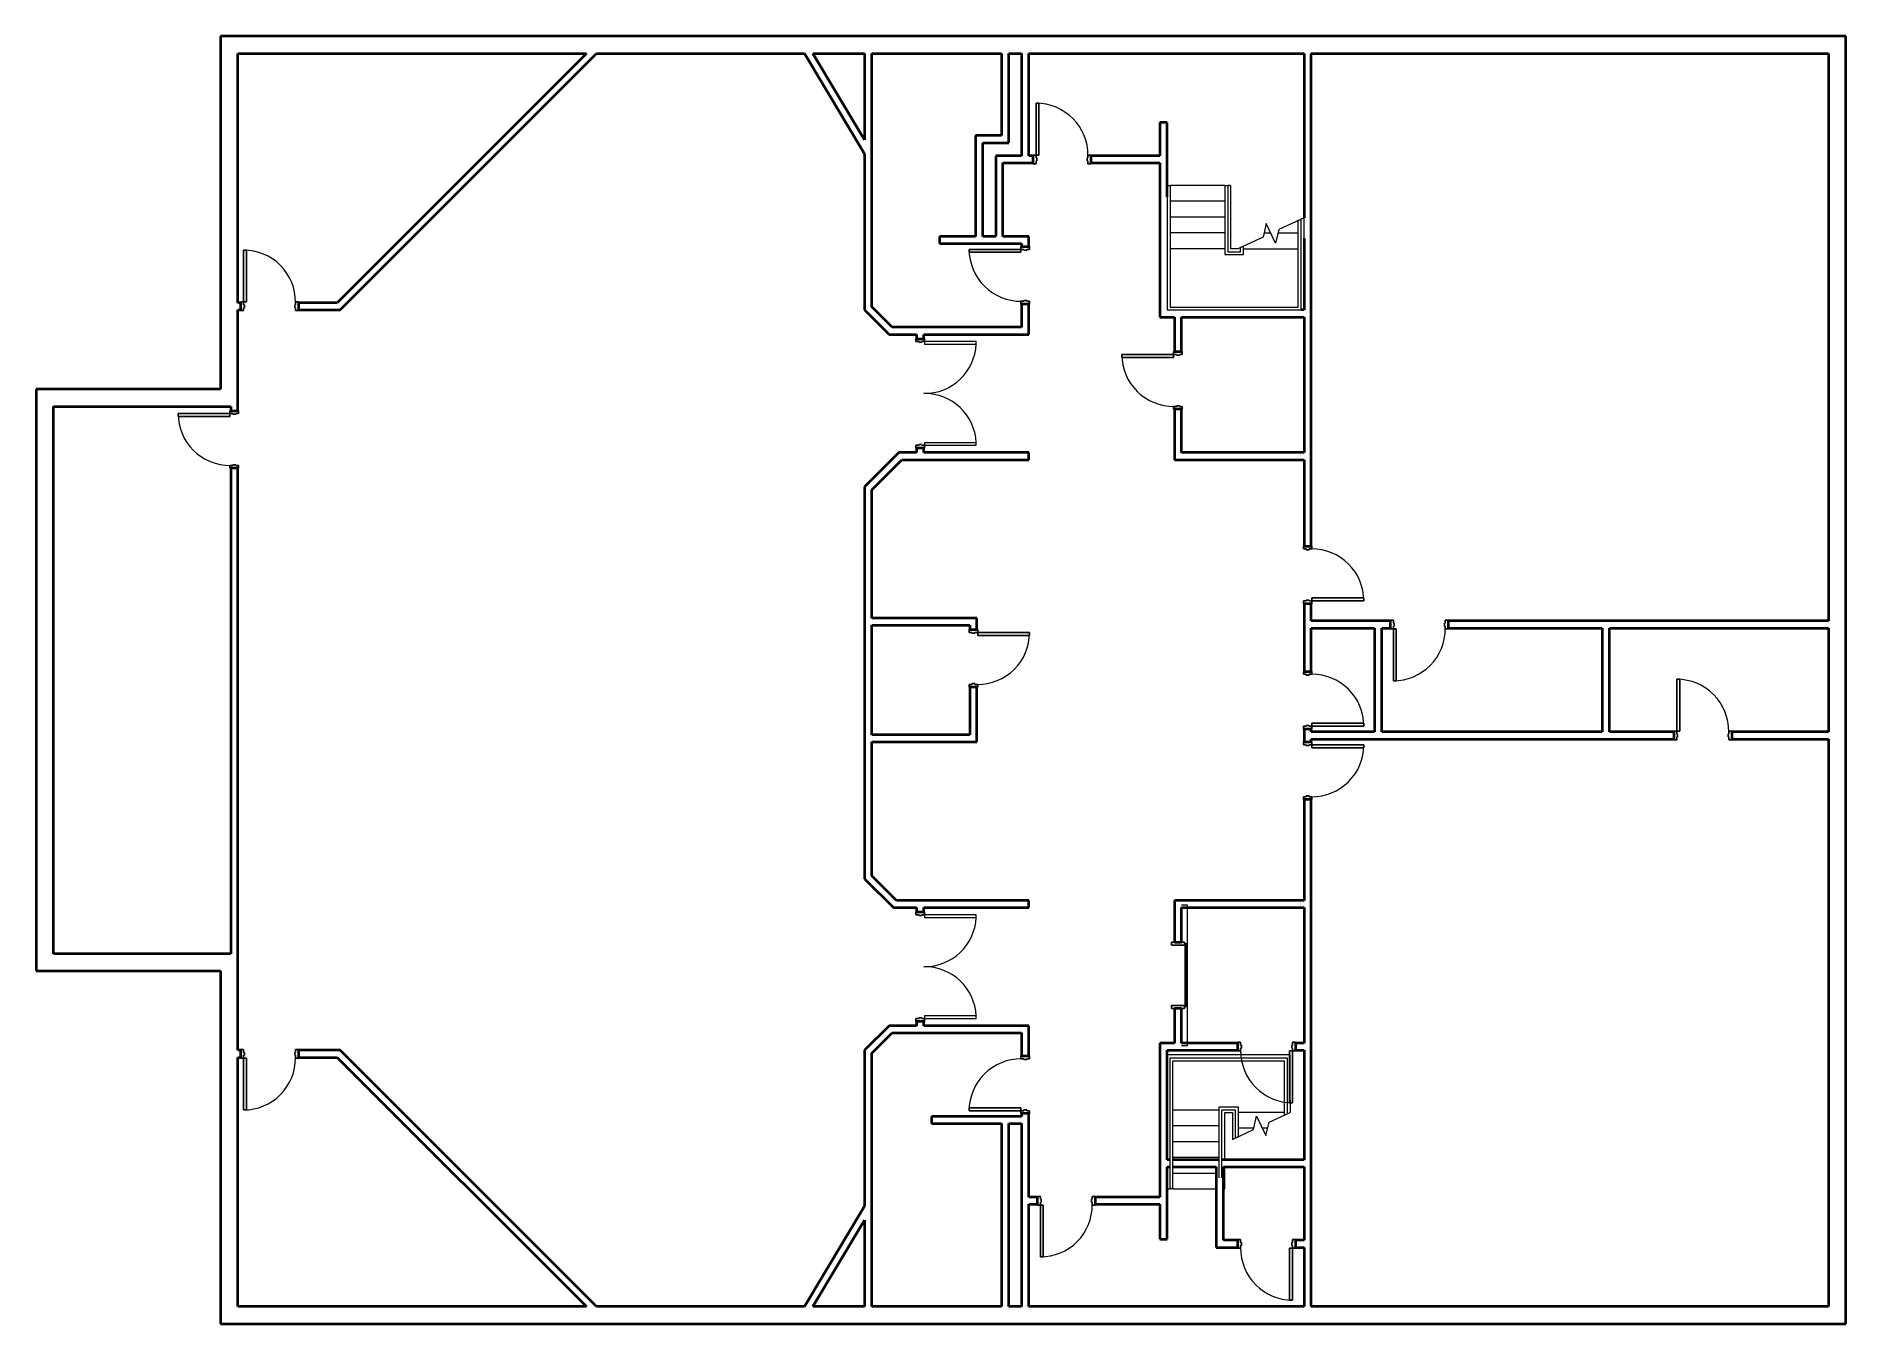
# Model space of a CAD drawing. Header units: inches. Extents: x -21 to 1235, y -934 to -40.
import ezdxf

# ---------------------------------------------------------------- set-up
doc = ezdxf.new("R2010")
doc.units = ezdxf.units.IN
doc.header["$MEASUREMENT"] = 0
for name, color, linetype, lineweight in [('A-DOOR', 31, 'Continuous', 15), ('A-DOOR-FRAM', 31, 'Continuous', 25), ('A-FLOR-HRAL', 11, 'Continuous', 9), ('A-WALL', 113, 'Continuous', 15), ('I-WALL', 2, 'Continuous', 15), ('S-STRS', 31, 'Continuous', 9), ('S-STRS-MBND', 31, 'Continuous', 9)]:
    doc.layers.add(name, color=color, linetype=linetype, lineweight=lineweight)

# ---------------------------------------------------------------- blocks, each defined once
blk = doc.blocks.new('Door-Single_CE_ - WD Door-2_ WD Frame-5155744-BASEMENT Map Export')
at = {"layer": 'A-DOOR'}
for p, q in [((16, -39), (16, -3)), ((16, -3), (18, -3)), ((18, -3), (18, -39)), ((18, -39), (16, -39))]:
    blk.add_line(p, q, dxfattribs=at)
at = {"layer": 'A-DOOR', "lineweight": 25}
for p, q in [((16, -39), (16, -3)), ((18, -3), (16, -3)), ((18, -3), (18, -39)), ((18, -39), (16, -39))]:
    blk.add_line(p, q, dxfattribs=at)
at = {"layer": 'A-DOOR', "lineweight": 9}
blk.add_arc((18, -3), 36, 179.5, 270, dxfattribs=at)
blk.add_arc((18, -3), 36, 179.5, 270, dxfattribs=at)
blk.add_arc((18, -3), 36, 179.5, 270, dxfattribs=at)
blk.add_arc((18, -3), 36, 179.5, 270, dxfattribs=at)
at = {"layer": 'A-DOOR-FRAM'}
for p, q in [((-20, 3), (-18, 3)), ((-20, -3), (-20, 3)), ((-18, 3), (-18, 1)), ((-18, 1), (-17.5, 1)), ((-17.5, 1), (-17.5, -1)), ((17.5, 1), (18, 1)), ((17.5, -1), (17.5, 1)), ((18, 3), (20, 3)), ((18, 1), (18, 3)), ((20, 3), (20, -3)), ((-18, -3), (-20, -3)), ((-18, -1), (-18, -3)), ((-17.5, -1), (-18, -1)), ((18, -1), (17.5, -1)), ((18, -3), (18, -1)), ((20, -3), (18, -3))]:
    blk.add_line(p, q, dxfattribs=at)
blk = doc.blocks.new('Door-Single_CE_ - WD Door-2_ WD Frame-5155742-BASEMENT Map Export')
at = {"layer": 'A-DOOR'}
for p, q in [((18, 39), (16, 39)), ((16, 39), (16, 3)), ((18, 3), (18, 39)), ((16, 3), (18, 3))]:
    blk.add_line(p, q, dxfattribs=at)
at = {"layer": 'A-DOOR', "lineweight": 25}
for p, q in [((18, 39), (16, 39)), ((16, 39), (16, 3)), ((18, 3), (18, 39)), ((18, 3), (16, 3))]:
    blk.add_line(p, q, dxfattribs=at)
at = {"layer": 'A-DOOR', "lineweight": 9}
blk.add_arc((18, 3), 36, 90, 180.5, dxfattribs=at)
blk.add_arc((18, 3), 36, 90, 180.5, dxfattribs=at)
blk.add_arc((18, 3), 36, 90, 180.5, dxfattribs=at)
blk.add_arc((18, 3), 36, 90, 180.5, dxfattribs=at)
at = {"layer": 'A-DOOR-FRAM'}
for p, q in [((-18, 3), (-20, 3)), ((-20, 3), (-20, -3)), ((-18, 1), (-18, 3)), ((-17.5, 1), (-18, 1)), ((-17.5, -1), (-17.5, 1)), ((18, 1), (17.5, 1)), ((17.5, 1), (17.5, -1)), ((20, 3), (18, 3)), ((18, 3), (18, 1)), ((20, -3), (20, 3)), ((-20, -3), (-18, -3)), ((-18, -3), (-18, -1)), ((-18, -1), (-17.5, -1)), ((17.5, -1), (18, -1)), ((18, -1), (18, -3)), ((18, -3), (20, -3))]:
    blk.add_line(p, q, dxfattribs=at)
blk = doc.blocks.new('Door-Single_CE_ - WD Door-2_ WD Frame-V1-BASEMENT Map Export')
at = {"layer": 'A-DOOR'}
for p, q in [((16, -5.9), (16, -3)), ((16, -3), (18, -3)), ((18, -3), (18, -39)), ((18, -39), (16.3, -39))]:
    blk.add_line(p, q, dxfattribs=at)
at = {"layer": 'A-DOOR', "lineweight": 25}
for p, q in [((16, -39), (16, -3)), ((18, -3), (16, -3)), ((18, -3), (18, -39)), ((18, -39), (16, -39))]:
    blk.add_line(p, q, dxfattribs=at)
at = {"layer": 'A-DOOR', "lineweight": 9}
for start, end in [(179.5, 184.5932), (179.5, 184.5932), (179.5, 270), (179.5, 270), (267.2089, 270), (267.2089, 270)]:
    blk.add_arc((18, -3), 36, start, end, dxfattribs=at)
at = {"layer": 'A-DOOR-FRAM'}
for p, q in [((-20, 3), (-18, 3)), ((-20, -3), (-20, 3)), ((-18, 3), (-18, 1)), ((-18, 1), (-17.5, 1)), ((-17.5, 1), (-17.5, -1)), ((17.5, 1), (18, 1)), ((17.5, -1), (17.5, 1)), ((18, 3), (20, 3)), ((18, 1), (18, 3)), ((20, 3), (20, -3)), ((-18, -3), (-20, -3)), ((-18, -1), (-18, -3)), ((-17.5, -1), (-18, -1)), ((18, -1), (17.5, -1)), ((18, -3), (18, -1)), ((20, -3), (18, -3))]:
    blk.add_line(p, q, dxfattribs=at)
blk = doc.blocks.new('Door-Double_CE_ - HM Door-2_ HM Frame-4190290-BASEMENT Map Export')
at = {"layer": 'A-DOOR'}
for p, q in [((-34.25, 39), (-36, 39)), ((-36, 39), (-36, 3)), ((-34.25, 3), (-34.25, 39)), ((36, 39), (34.25, 39)), ((34.25, 39), (34.25, 3)), ((36, 3), (36, 39)), ((-36, 3), (-34.25, 3)), ((34.25, 3), (36, 3))]:
    blk.add_line(p, q, dxfattribs=at)
at = {"layer": 'A-DOOR', "lineweight": 9}
for centre, start, end in [((-36, 3), 359.5, 87.20317), ((36, 3), 92.78611, 180.5)]:
    blk.add_arc(centre, 36, start, end, dxfattribs=at)
at = {"layer": 'A-DOOR-FRAM'}
for p, q in [((-36, 3), (-38, 3)), ((-38, 3), (-38, -3)), ((-36, 1.25), (-36, 3)), ((-35.5, 1.25), (-36, 1.25)), ((-35.5, -0.75), (-35.5, 1.25)), ((36, 1.25), (35.5, 1.25)), ((35.5, 1.25), (35.5, -0.75)), ((38, 3), (36, 3)), ((36, 3), (36, 1.25)), ((38, -3), (38, 3)), ((-38, -3), (-36, -3)), ((-36, -3), (-36, -0.75)), ((-36, -0.75), (-35.5, -0.75)), ((35.5, -0.75), (36, -0.75)), ((36, -0.75), (36, -3)), ((36, -3), (38, -3))]:
    blk.add_line(p, q, dxfattribs=at)
blk = doc.blocks.new('Railing - Railing-5152416-BASEMENT Map Export')
at = {"layer": 'A-FLOR-HRAL'}
for p, q in [((764, -143.8), (766, -143.8)), ((766, -143.8), (766, -187.8)), ((764, -151.6), (764, -187.8)), ((857, -167.3), (855, -168.2)), ((855, -187.8), (855, -168.2)), ((857, -187.8), (857, -167.3)), ((764, -187.8), (764, -230.2)), ((766, -187.8), (766, -228.2)), ((855, -228.2), (855, -187.8)), ((857, -230.2), (857, -187.8)), ((764, -230.2), (857, -230.2)), ((766, -228.2), (855, -228.2))]:
    blk.add_line(p, q, dxfattribs=at)
blk = doc.blocks.new('Railing - Railing-5152420-BASEMENT Map Export')
at = {"layer": 'A-FLOR-HRAL'}
for p, q in [((804, -143.8), (806, -143.8)), ((804, -143.8), (804, -187.8)), ((806, -143.8), (806, -187.8)), ((804, -187.8), (804, -191.8)), ((806, -187.8), (806, -189.8)), ((817, -185.9), (815, -186.9)), ((815, -187.8), (815, -186.9)), ((815, -189.8), (815, -187.8)), ((817, -187.8), (817, -185.9)), ((817, -191.8), (817, -187.8)), ((804, -191.8), (817, -191.8)), ((806, -189.8), (815, -189.8))]:
    blk.add_line(p, q, dxfattribs=at)
blk = doc.blocks.new('Railing - Railing-5154113-BASEMENT Map Export')
at = {"layer": 'A-FLOR-HRAL'}
for p, q in [((800, -783.5), (813.3, -783.5)), ((800, -785.5), (800, -783.5)), ((800, -832.7), (800, -785.5)), ((802, -785.5), (811.3, -785.5)), ((802, -832.7), (802, -785.5)), ((811.3, -785.5), (811.3, -787.4)), ((811.3, -787.4), (811.3, -805.1)), ((813.3, -783.5), (813.3, -787.4)), ((813.3, -787.4), (813.3, -804.2)), ((811.3, -805.1), (813.3, -804.2))]:
    blk.add_line(p, q, dxfattribs=at)
blk = doc.blocks.new('Railing - Railing-5154117-BASEMENT Map Export')
at = {"layer": 'A-FLOR-HRAL'}
for p, q in [((766, -749.5), (847.3, -749.5)), ((766, -785.5), (766, -749.5)), ((768, -751.5), (845.3, -751.5)), ((768, -785.5), (768, -751.5)), ((845.3, -751.5), (845.3, -787.4)), ((847.3, -749.5), (847.3, -787.4)), ((766, -840.5), (766, -785.5)), ((768, -840.5), (768, -785.5)), ((845.3, -787.4), (845.3, -789.3)), ((845.3, -789.3), (847.3, -788.3)), ((847.3, -787.4), (847.3, -788.3)), ((768, -840.5), (766, -840.5))]:
    blk.add_line(p, q, dxfattribs=at)
blk = doc.blocks.new('Elev Dr Ctr Open 1 Speed - 3_-6_ x 7_-0_-5155404-BASEMENT Map Export')
at = {"layer": 'A-DOOR'}
for p, q in [((-21.75, -4.75), (-21.75, -6)), ((0, -4.75), (-21.75, -4.75)), ((-21.75, -6), (0, -6)), ((0, -6), (0, -4.75)), ((21.75, -4.75), (0, -4.75)), ((0, -6), (21.75, -6)), ((21.75, -6), (21.75, -4.75))]:
    blk.add_line(p, q, dxfattribs=at)
at = {"layer": 'A-DOOR-FRAM'}
for p, q in [((-23, 4.5), (-23, -4.5)), ((-21, 4.5), (-23, 4.5)), ((-21, -4.5), (-21, 4.5)), ((21, 4.5), (21, -4.5)), ((23, 4.5), (21, 4.5)), ((23, -4.5), (23, 4.5)), ((-23, -4.5), (-21, -4.5)), ((21, -4.5), (23, -4.5))]:
    blk.add_line(p, q, dxfattribs=at)
at = {"layer": 'A-DOOR-FRAM', "lineweight": 9}
for p, q in [((-48.625, -2.5), (-48.625, -6.5)), ((-48.625, -6.5), (48.625, -6.5)), ((48.625, -6.5), (48.625, -2.5))]:
    blk.add_line(p, q, dxfattribs=at)

msp = doc.modelspace()

# ---------------------------------------------------------------- linework, layer by layer
at = {"layer": 'A-WALL', "lineweight": 40}
for p, q in [((107, -40.2), (107, -285.2)), ((1235, -40.2), (107, -40.2)), ((1235, -934.2), (1235, -40.2)), ((119, -225.2), (119, -52.2)), ((119, -52.2), (360.9, -52.2)), ((368, -52.2), (512.2, -52.2)), ((518, -52.2), (554, -52.2)), ((559, -52.2), (649, -52.2)), ((654, -52.2), (663, -52.2)), ((668, -52.2), (859, -52.2)), ((864, -52.2), (1223, -52.2)), ((1223, -52.2), (1223, -446.2)), ((119, -297.2), (119, -230.2)), ((-21, -285.2), (-21, -689.2)), ((107, -285.2), (-21, -285.2)), ((-9, -677.2), (-9, -297.2)), ((-9, -297.2), (114, -297.2)), ((1223, -451.2), (1223, -523.2)), ((1223, -528.2), (1223, -922.2)), ((114, -677.2), (-9, -677.2)), ((119, -744.2), (119, -677.2)), ((-21, -689.2), (107, -689.2)), ((107, -689.2), (107, -934.2)), ((119, -922.2), (119, -749.2)), ((360.9, -922.2), (119, -922.2)), ((512.2, -922.2), (368, -922.2)), ((554, -922.2), (518, -922.2)), ((649, -922.2), (559, -922.2)), ((663, -922.2), (654, -922.2)), ((859, -922.2), (668, -922.2)), ((1223, -922.2), (864, -922.2)), ((107, -934.2), (1235, -934.2))]:
    msp.add_line(p, q, dxfattribs=at)
at = {"layer": 'I-WALL', "lineweight": 40}
for p, q in [((360.9, -52.2), (187.9, -225.2)), ((190, -230.2), (368, -52.2)), ((512.2, -52.2), (554, -121.8)), ((554, -112.1), (518, -52.2)), ((554, -52.2), (554, -112.1)), ((559, -228.1), (559, -52.2)), ((649, -52.2), (649, -109.2)), ((654, -114.2), (654, -52.2)), ((663, -52.2), (663, -123.2)), ((668, -123.2), (668, -52.2)), ((859, -52.2), (859, -166.3)), ((864, -394.2), (864, -52.2)), ((764, -100.2), (759, -100.2)), ((759, -100.2), (759, -123.2)), ((764, -151.7), (764, -100.2)), ((631, -109.2), (631, -179.2)), ((649, -109.2), (631, -109.2)), ((554, -121.8), (554, -230.2)), ((636, -179.2), (636, -114.2)), ((636, -114.2), (654, -114.2)), ((663, -123.2), (645, -123.2)), ((645, -123.2), (645, -179.2)), ((671, -123.2), (668, -123.2)), ((671, -128.2), (671, -123.2)), ((759, -123.2), (711, -123.2)), ((711, -123.2), (711, -128.2)), ((650, -128.2), (671, -128.2)), ((650, -179.2), (650, -128.2)), ((711, -128.2), (759, -128.2)), ((759, -128.2), (759, -235.2)), ((631, -179.2), (606, -179.2)), ((606, -179.2), (606, -184.2)), ((606, -184.2), (663, -184.2)), ((645, -179.2), (636, -179.2)), ((668, -179.2), (650, -179.2)), ((663, -184.2), (663, -186.2)), ((663, -186.2), (668, -186.2)), ((668, -186.2), (668, -179.2)), ((859, -180.7), (859, -230.2)), ((121, -225.2), (119, -225.2)), ((121, -230.2), (121, -225.2)), ((187.9, -225.2), (161, -225.2)), ((161, -225.2), (161, -230.2)), ((119, -230.2), (121, -230.2)), ((161, -230.2), (190, -230.2)), ((554, -230.2), (571, -247.2)), ((573.1, -242.2), (559, -228.1)), ((663, -226.2), (663, -242.2)), ((668, -226.2), (663, -226.2)), ((668, -247.2), (668, -226.2)), ((759, -235.2), (769, -235.2)), ((769, -235.2), (769, -259.2)), ((774, -235.2), (859, -235.2)), ((774, -259.2), (774, -235.2)), ((859, -230.2), (857, -230.2)), ((859, -235.2), (859, -329.2)), ((571, -247.2), (590, -247.2)), ((663, -242.2), (573.1, -242.2)), ((590, -247.2), (590, -250.2)), ((590, -250.2), (595, -250.2)), ((595, -247.2), (668, -247.2)), ((595, -250.2), (595, -247.2)), ((769, -259.2), (774, -259.2)), ((114, -297.2), (114, -300.2)), ((114, -300.2), (119, -300.2)), ((119, -300.2), (119, -297.2)), ((774, -299.2), (769, -299.2)), ((769, -299.2), (769, -334.2)), ((774, -329.2), (774, -299.2)), ((590, -326.2), (590, -329.2)), ((595, -326.2), (590, -326.2)), ((595, -329.2), (595, -326.2)), ((577.8, -329.2), (554, -353)), ((559, -355.1), (579.9, -334.2)), ((590, -329.2), (577.8, -329.2)), ((579.9, -334.2), (668, -334.2)), ((668, -329.2), (595, -329.2)), ((668, -334.2), (668, -329.2)), ((769, -334.2), (859, -334.2)), ((859, -329.2), (774, -329.2)), ((859, -334.2), (859, -394.2)), ((119, -340.2), (114, -340.2)), ((114, -340.2), (114, -677.2)), ((119, -677.2), (119, -340.2)), ((554, -353), (554, -625.2)), ((559, -444.2), (559, -355.1)), ((859, -394.2), (864, -394.2)), ((864, -434.2), (859, -434.2)), ((859, -434.2), (859, -481.2)), ((864, -446.2), (864, -434.2)), ((632, -444.2), (559, -444.2)), ((559, -525.2), (559, -449.2)), ((559, -449.2), (627, -449.2)), ((627, -449.2), (627, -452.2)), ((632, -452.2), (632, -444.2)), ((919, -446.2), (864, -446.2)), ((864, -451.2), (908, -451.2)), ((864, -481.2), (864, -451.2)), ((908, -451.2), (908, -523.2)), ((913, -451.2), (919, -451.2)), ((913, -523.2), (913, -451.2)), ((919, -451.2), (919, -446.2)), ((1223, -446.2), (959, -446.2)), ((959, -446.2), (959, -451.2)), ((959, -451.2), (1066, -451.2)), ((1066, -451.2), (1066, -523.2)), ((1071, -451.2), (1223, -451.2)), ((1071, -523.2), (1071, -451.2)), ((627, -452.2), (632, -452.2)), ((859, -481.2), (864, -481.2)), ((627, -492.2), (627, -525.2)), ((632, -492.2), (627, -492.2)), ((632, -530.2), (632, -492.2)), ((627, -525.2), (559, -525.2)), ((864, -521.2), (859, -521.2)), ((859, -521.2), (859, -530.2)), ((864, -523.2), (864, -521.2)), ((908, -523.2), (864, -523.2)), ((1066, -523.2), (913, -523.2)), ((1115.8, -523.2), (1071, -523.2)), ((1115.8, -528.2), (1115.8, -523.2)), ((1223, -523.2), (1155.8, -523.2)), ((1155.8, -523.2), (1155.8, -528.2)), ((559, -623.1), (559, -530.2)), ((559, -530.2), (632, -530.2)), ((859, -530.2), (864, -530.2)), ((864, -528.2), (1115.8, -528.2)), ((864, -530.2), (864, -528.2)), ((1155.8, -528.2), (1223, -528.2)), ((864, -570.2), (859, -570.2)), ((859, -570.2), (859, -640.2)), ((864, -922.2), (864, -570.2)), ((554, -625.2), (574, -645.2)), ((576.1, -640.2), (559, -623.1)), ((668, -640.2), (576.1, -640.2)), ((668, -645.2), (668, -640.2)), ((859, -640.2), (769, -640.2)), ((769, -640.2), (769, -669.2)), ((574, -645.2), (590, -645.2)), ((590, -645.2), (590, -648.2)), ((590, -648.2), (595, -648.2)), ((595, -645.2), (668, -645.2)), ((595, -648.2), (595, -645.2)), ((774, -645.2), (859, -645.2)), ((774, -669.2), (774, -645.2)), ((859, -645.2), (859, -739.2)), ((769, -669.2), (774, -669.2)), ((769, -715.2), (769, -739.2)), ((774, -715.2), (769, -715.2)), ((774, -739.2), (774, -715.2)), ((571, -727.2), (554, -744.2)), ((590, -727.2), (571, -727.2)), ((590, -724.2), (590, -727.2)), ((595, -724.2), (590, -724.2)), ((595, -727.2), (595, -724.2)), ((668, -727.2), (595, -727.2)), ((668, -748.2), (668, -727.2)), ((559, -746.2), (573.1, -732.2)), ((573.1, -732.2), (663, -732.2)), ((663, -732.2), (663, -748.2)), ((769, -739.2), (759, -739.2)), ((759, -739.2), (759, -846.2)), ((813, -739.2), (774, -739.2)), ((813, -744.2), (813, -739.2)), ((859, -739.2), (853, -739.2)), ((853, -739.2), (853, -744.2)), ((121, -744.2), (119, -744.2)), ((119, -749.2), (121, -749.2)), ((121, -749.2), (121, -744.2)), ((190, -744.2), (161, -744.2)), ((161, -744.2), (161, -749.2)), ((161, -749.2), (187.9, -749.2)), ((187.9, -749.2), (360.9, -922.2)), ((368, -922.2), (190, -744.2)), ((554, -744.2), (554, -852.5)), ((559, -922.2), (559, -746.2)), ((663, -748.2), (668, -748.2)), ((764, -744.2), (813, -744.2)), ((764, -820.2), (764, -744.2)), ((853, -744.2), (859, -744.2)), ((859, -744.2), (859, -820.2)), ((663, -790.2), (600.4, -790.2)), ((600.4, -790.2), (600.4, -795.2)), ((668, -788.2), (663, -788.2)), ((663, -788.2), (663, -790.2)), ((668, -846.2), (668, -788.2)), ((600.4, -795.2), (649, -795.2)), ((649, -795.2), (649, -922.2)), ((654, -795.2), (663, -795.2)), ((654, -922.2), (654, -795.2)), ((663, -795.2), (663, -922.2)), ((766, -820.2), (764, -820.2)), ((764, -875.5), (764, -825.2)), ((764, -825.2), (766, -825.2)), ((800, -820.2), (768, -820.2)), ((768, -825.2), (798, -825.2)), ((798, -825.2), (798, -881.2)), ((859, -820.2), (802, -820.2)), ((803, -825.2), (859, -825.2)), ((803, -876.2), (803, -825.2)), ((859, -825.2), (859, -876.2)), ((554, -852.5), (512.2, -922.2)), ((674, -846.2), (668, -846.2)), ((668, -922.2), (668, -851.2)), ((668, -851.2), (674, -851.2)), ((674, -851.2), (674, -846.2)), ((759, -846.2), (714, -846.2)), ((714, -846.2), (714, -851.2)), ((714, -851.2), (759, -851.2)), ((759, -851.2), (759, -875.5)), ((518, -922.2), (554, -862.3)), ((554, -862.3), (554, -922.2)), ((759, -875.5), (764, -875.5)), ((813, -876.2), (803, -876.2)), ((813, -881.2), (813, -876.2)), ((859, -876.2), (853, -876.2)), ((853, -876.2), (853, -881.2)), ((798, -881.2), (813, -881.2)), ((853, -881.2), (859, -881.2)), ((859, -881.2), (859, -922.2))]:
    msp.add_line(p, q, dxfattribs=at)
at = {"layer": 'S-STRS'}
for p, q in [((804, -143.8), (766, -143.8)), ((808, -143.8), (806, -143.8)), ((808, -143.8), (808, -187.8)), ((804, -154.8), (766, -154.8)), ((804, -165.8), (766, -165.8)), ((859, -180.7), (859, -166.3)), ((804, -176.8), (766, -176.8)), ((804, -187.8), (766, -187.8)), ((813, -187.8), (808, -187.8)), ((817, -187.8), (855, -187.8)), ((831.3, -176.8), (835.9, -176.8)), ((840.9, -176.8), (855, -176.8)), ((849.3, -747.5), (764, -747.5)), ((849.3, -778.8), (849.3, -747.5)), ((768, -785.5), (800, -785.5)), ((804, -787.5), (809.3, -787.5)), ((804, -820.2), (804, -787.5)), ((809.3, -787.5), (809.3, -806.1)), ((845.3, -787.4), (813.3, -787.4)), ((849.3, -778.8), (849.3, -787.4)), ((768, -796.5), (800, -796.5)), ((824, -798.4), (813.3, -798.4)), ((833.7, -798.4), (830, -798.4)), ((768, -807.5), (800, -807.5)), ((768, -818.5), (800, -818.5)), ((804, -840.5), (804, -825.2)), ((764, -840.5), (766, -840.5)), ((768, -829.5), (798, -829.5)), ((768, -840.5), (798, -840.5)), ((803, -840.5), (804, -840.5))]:
    msp.add_line(p, q, dxfattribs=at)
at = {"layer": 'S-STRS-MBND'}
for p, q in [((832.8, -170.3), (830.6, -179.6)), ((839.2, -183.9), (832.8, -170.3)), ((841.5, -174.5), (839.2, -183.9)), ((859, -166.3), (841.5, -174.5)), ((830.6, -179.6), (813, -187.8)), ((823.8, -799.3), (826.1, -789.9)), ((826.1, -789.9), (832.4, -803.5)), ((834.7, -794.2), (849.3, -787.4)), ((809.3, -806.1), (823.8, -799.3)), ((832.4, -803.5), (834.7, -794.2))]:
    msp.add_line(p, q, dxfattribs=at)

# ---------------------------------------------------------------- block references
at = {"layer": 'A-DOOR', "lineweight": 9}
for name, p, rotation in [('Door-Single_CE_ - WD Door-2_ WD Frame-5155744-BASEMENT Map Export', (691, -125.7), 180), ('Door-Single_CE_ - WD Door-2_ WD Frame-5155742-BASEMENT Map Export', (665.5, -206.2), 89.99999999999982), ('Door-Single_CE_ - WD Door-2_ WD Frame-5155744-BASEMENT Map Export', (141, -227.7), 180), ('Door-Single_CE_ - WD Door-2_ WD Frame-5155742-BASEMENT Map Export', (771.5, -279.2), 89.99999999999962), ('Door-Single_CE_ - WD Door-2_ WD Frame-5155742-BASEMENT Map Export', (116.5, -320.2), 89.99999999999962), ('Door-Single_CE_ - WD Door-2_ WD Frame-5155742-BASEMENT Map Export', (861.5, -414.2), 269.9999999999996), ('Door-Single_CE_ - WD Door-2_ WD Frame-5155742-BASEMENT Map Export', (939, -448.7), 180), ('Door-Single_CE_ - WD Door-2_ WD Frame-5155744-BASEMENT Map Export', (629.5, -472.2), 89.99999999999982), ('Door-Single_CE_ - WD Door-2_ WD Frame-5155742-BASEMENT Map Export', (861.5, -501.2), 269.9999999999996), ('Door-Single_CE_ - WD Door-2_ WD Frame-5155744-BASEMENT Map Export', (1135.8, -525.7), 180), ('Door-Single_CE_ - WD Door-2_ WD Frame-5155744-BASEMENT Map Export', (861.5, -550.2), 89.99999999999962), ('Door-Single_CE_ - WD Door-2_ WD Frame-5155742-BASEMENT Map Export', (141, -746.7), 180), ('Door-Single_CE_ - WD Door-2_ WD Frame-5155744-BASEMENT Map Export', (665.5, -768.2), 269.9999999999996), ('Door-Single_CE_ - WD Door-2_ WD Frame-5155742-BASEMENT Map Export', (694, -848.7), 180)]:
    msp.add_blockref(name, p, dxfattribs=dict(at, rotation=rotation))
at = {"layer": 'A-DOOR', "rotation": 269.9999999999997}
for p in [(592.5, -288.2), (592.5, -686.2)]:
    msp.add_blockref('Door-Double_CE_ - HM Door-2_ HM Frame-4190290-BASEMENT Map Export', p, dxfattribs=at)
at = {"layer": 'A-DOOR', "lineweight": 9}
for name, p in [('Door-Single_CE_ - WD Door-2_ WD Frame-V1-BASEMENT Map Export', (833, -741.7)), ('Door-Single_CE_ - WD Door-2_ WD Frame-5155744-BASEMENT Map Export', (833, -878.7))]:
    msp.add_blockref(name, p, dxfattribs=at)
at = {"layer": 'A-DOOR-FRAM', "rotation": 89.99999999999982}
msp.add_blockref('Elev Dr Ctr Open 1 Speed - 3_-6_ x 7_-0_-5155404-BASEMENT Map Export', (771.5, -692.2), dxfattribs=at)
at = {"layer": 'A-FLOR-HRAL'}
for name in ['Railing - Railing-5152416-BASEMENT Map Export', 'Railing - Railing-5152420-BASEMENT Map Export', 'Railing - Railing-5154117-BASEMENT Map Export', 'Railing - Railing-5154113-BASEMENT Map Export']:
    msp.add_blockref(name, (0, 0), dxfattribs=at)

doc.saveas('drawing.dxf')
